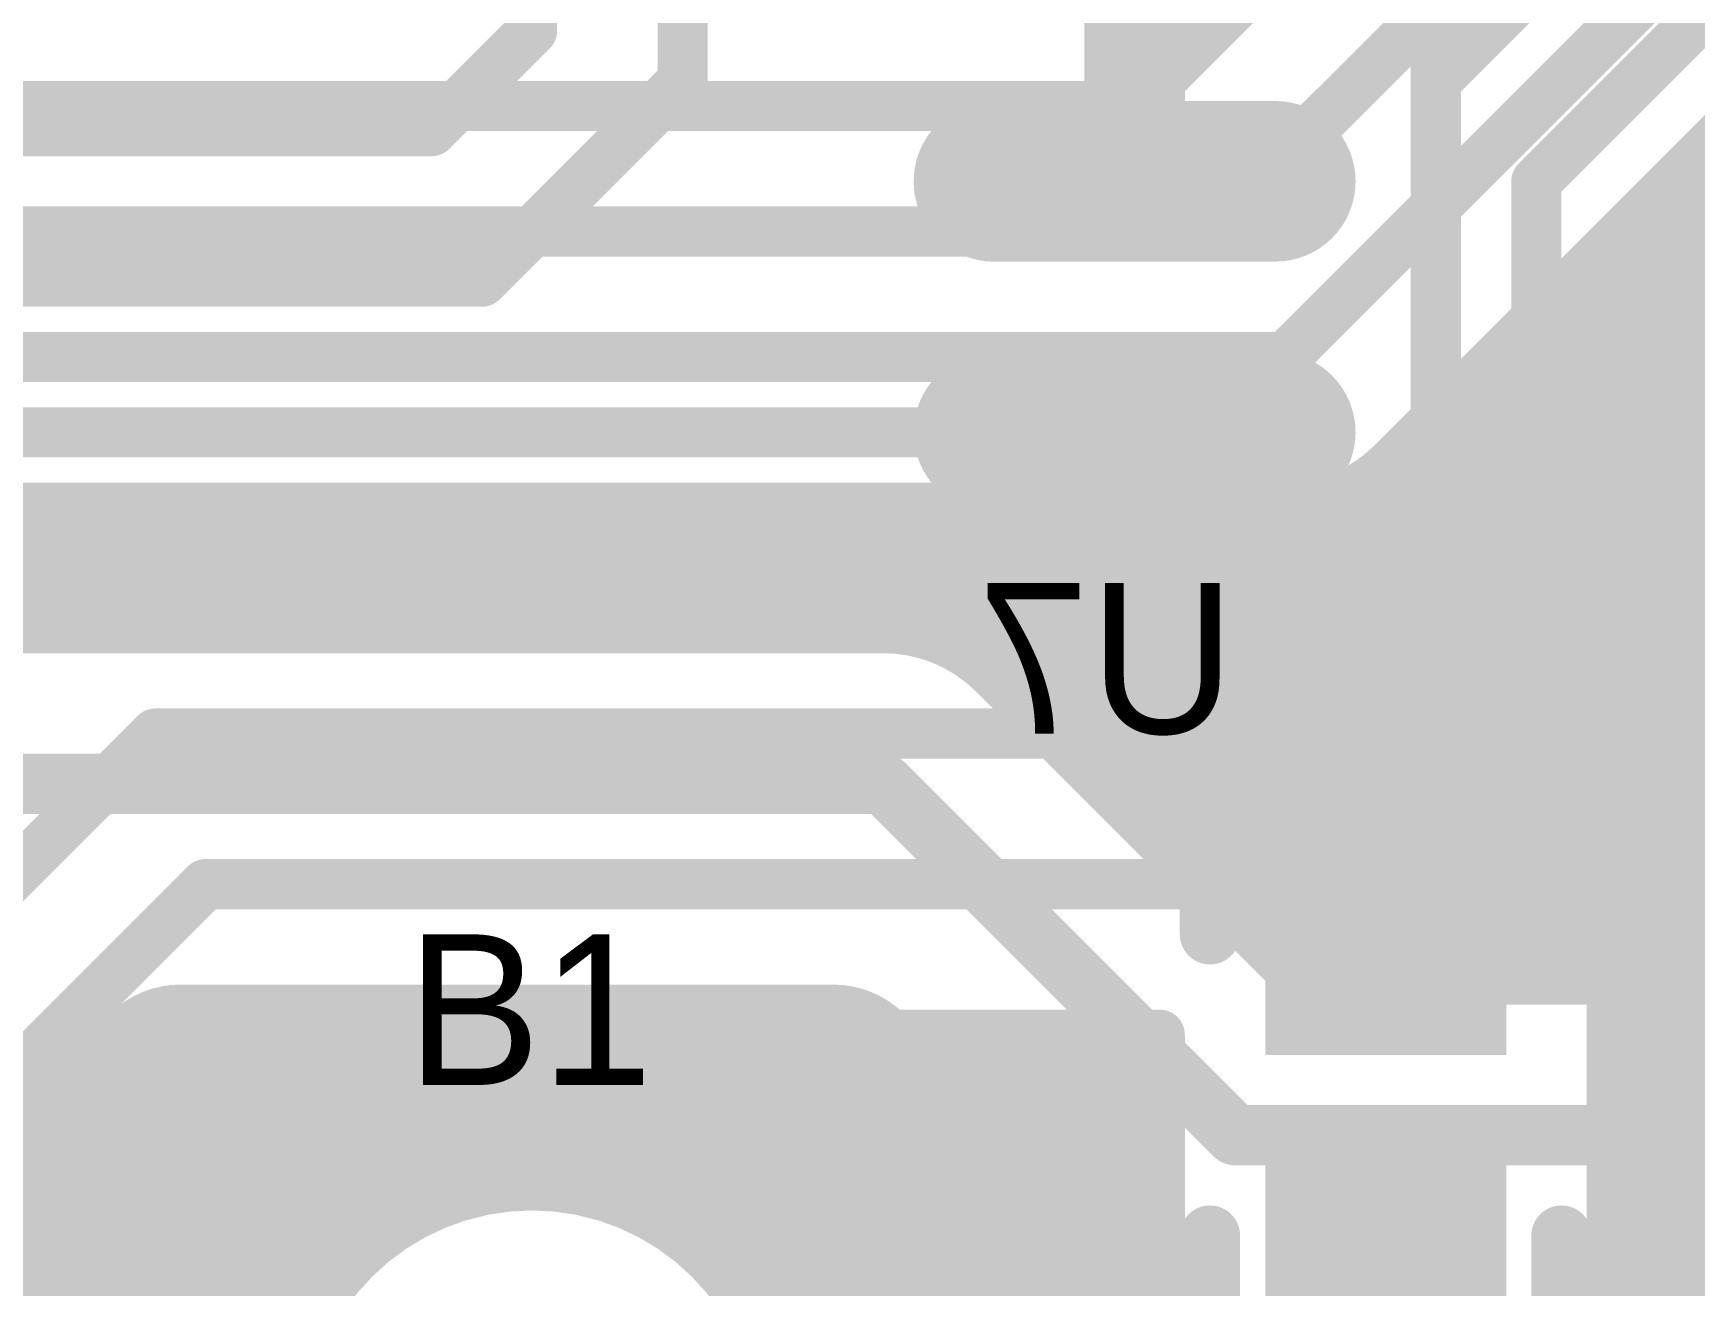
# Model space of a CAD drawing. Header units: millimetres. Extents: x 1.9 to 5.81, y 3 to 5.61.
# Drawn here: x 4.6807 to 5.0115, y 3.91 to 4.1595 of the extents above; entities that cross this region are included whole.
import ezdxf

# ---------------------------------------------------------------- set-up
doc = ezdxf.new("R2010")
doc.units = ezdxf.units.MM
doc.header["$MEASUREMENT"] = 0
for name, color, linetype in [('BottomLayer', 5, 'Continuous'), ('BottomOverlay', 54, 'Continuous'), ('BottomPaste', 16, 'Continuous'), ('BottomSolder', 6, 'Continuous'), ('MultiLayer', 9, 'Continuous'), ('TopLayer', 1, 'Continuous'), ('TopOverlay', 2, 'Continuous'), ('TopSolder', 216, 'Continuous')]:
    doc.layers.add(name, color=color, linetype=linetype)

msp = doc.modelspace()

# ---------------------------------------------------------------- linework, layer by layer
at = {"layer": 'BottomLayer'}
for points, const_width in [([(4.78, 4.16), (4.78, 4.2)], 0.01), ([(4.81, 4.15), (4.81, 4.19)], 0.01), ([(4.96, 4.15), (5, 4.19)], 0.01), ([(4.9, 4.13), (4.9, 4.18)], 0.02), ([(4.98, 4.13), (5.025, 4.175)], 0.01), ([(4.76, 4.14), (4.78, 4.16)], 0.01), ([(5, 4.11), (5.05, 4.16)], 0.01), ([(4.77, 4.11), (4.81, 4.15)], 0.01), ([(4.96, 4.06), (4.96, 4.15)], 0.01), ([(4.23, 4.14), (4.76, 4.14)], 0.01), ([(4.928, 4.13), (4.872, 4.13)], 0.024), ([(4.98, 4.04), (4.98, 4.13)], 0.01), ([(4.195, 4.11), (4.77, 4.11)], 0.01), ([(5, 4.025), (5, 4.11)], 0.01), ([(4.928, 4.08), (4.872, 4.08)], 0.024), ([(4.26, 4.08), (4.9, 4.08)], 0.01), ([(4.9485, 4.0485), (4.96, 4.06)], 0.01), ([(4.26, 4.0485), (4.9485, 4.0485)], 0.01), ([(4.96, 4.02), (4.98, 4.04)], 0.01), ([(4.965, 3.99), (5, 4.025)], 0.01), ([(4.515, 3.83), (4.705, 4.02)], 0.01), ([(4.705, 4.02), (4.96, 4.02)], 0.01), ([(5.015, 3.98), (5.045, 4.01)], 0.02), ([(4.995, 3.97757), (5.01732, 3.99989)], 0.01), ([(5.01, 3.726), (5.01, 3.99257)], 0.01), ([(4.44, 3.715), (4.715, 3.99)], 0.01), ([(4.715, 3.99), (4.965, 3.99)], 0.01), ([(5.00743, 3.99), (5.045, 3.99)], 0.01), ([(5, 3.726), (5, 3.98257)], 0.01), ([(4.99743, 3.98), (5.045, 3.98)], 0.01), ([(4.995, 3.965), (4.995, 3.97757)], 0.01), ([(4.995, 3.97), (5.045, 3.97)], 0.01), ([(4.995, 3.935), (4.995, 3.965)], 0.01), ([(4.995, 3.935), (4.995, 3.965)], 0.01), ([(4.48346, 3.71604), (4.72743, 3.96)], 0.01), ([(4.72743, 3.96), (4.905, 3.96)], 0.01), ([(4.72743, 3.96), (4.905, 3.96)], 0.01), ([(4.73, 3.88), (4.73, 3.96)], 0.01), ([(4.74, 3.91), (4.74, 3.96)], 0.01), ([(4.75, 3.92), (4.75, 3.96)], 0.01), ([(4.76, 3.92583), (4.76, 3.96)], 0.01), ([(4.77, 3.92899), (4.77, 3.96)], 0.01), ([(4.78, 3.93), (4.78, 3.96)], 0.01), ([(4.79, 3.92899), (4.79, 3.96)], 0.01), ([(4.8, 3.92583), (4.8, 3.96)], 0.01), ([(4.81, 3.92), (4.81, 3.96)], 0.01), ([(4.82, 3.91), (4.82, 3.96)], 0.01), ([(4.83, 3.88), (4.83, 3.96)], 0.01), ([(4.84, 3.69884), (4.84, 3.96)], 0.01), ([(4.85, 3.70884), (4.85, 3.96)], 0.01), ([(4.86, 3.71869), (4.86, 3.96)], 0.01), ([(4.87, 3.72434), (4.87, 3.96)], 0.01), ([(4.88, 3.89062), (4.88, 3.96)], 0.01), ([(4.89, 3.90354), (4.89, 3.96)], 0.01), ([(4.9, 3.91031), (4.9, 3.96)], 0.01), ([(4.905, 3.935), (4.905, 3.96)], 0.01), ([(4.905, 3.935), (4.905, 3.96)], 0.01), ([(4.995, 3.96), (5.1505, 3.96)], 0.01), ([(4.72, 3.666), (4.72, 3.95257)], 0.01), ([(4.71743, 3.95), (4.905, 3.95)], 0.01), ([(4.995, 3.95), (5.1605, 3.95)], 0.01), ([(4.71, 3.666), (4.71, 3.94257)], 0.01), ([(4.70743, 3.94), (4.905, 3.94)], 0.01), ([(4.995, 3.94), (5.1705, 3.94)], 0.01), ([(4.7, 3.666), (4.7, 3.93257)], 0.01), ([(4.905, 3.91243), (4.905, 3.935)], 0.01), ([(4.995, 3.875), (4.995, 3.935)], 0.01), ([(4.69743, 3.93), (4.78, 3.93)], 0.01), ([(4.78, 3.93), (4.905, 3.93)], 0.01), ([(4.995, 3.93), (5.1805, 3.93)], 0.01), ([(4.69, 3.66559), (4.69, 3.92257)], 0.01), ([(4.95, 3.9), (4.95, 3.92)], 0.02), ([(4.68743, 3.92), (4.75, 3.92)], 0.01), ([(4.81, 3.92), (4.905, 3.92)], 0.01), ([(4.995, 3.92), (5.1905, 3.92)], 0.01), ([(4.68, 3.82062), (4.68, 3.91257)], 0.01), ([(4.67743, 3.91), (4.74, 3.91)], 0.01), ([(4.82, 3.91), (4.89938, 3.91)], 0.01), ([(4.995, 3.91), (5.20197, 3.91)], 0.01)]:
    msp.add_lwpolyline(points, dxfattribs=dict(at, const_width=const_width))
for points, const_width in [([(4.7775, 4.16, 1), (4.7825, 4.16, 1)], 0.005), ([(4.7775, 4.16, 1), (4.7825, 4.16, 1)], 0.005), ([(4.8075, 4.15, 1), (4.8125, 4.15, 1)], 0.005), ([(4.8075, 4.15, 1), (4.8125, 4.15, 1)], 0.005), ([(4.9575, 4.15, 1), (4.9625, 4.15, 1)], 0.005), ([(4.9575, 4.15, 1), (4.9625, 4.15, 1)], 0.005), ([(4.7575, 4.14, 1), (4.7625, 4.14, 1)], 0.005), ([(4.7575, 4.14, 1), (4.7625, 4.14, 1)], 0.005), ([(4.866, 4.13, 1), (4.878, 4.13, 1)], 0.012), ([(4.895, 4.13, 1), (4.905, 4.13, 1)], 0.01), ([(4.922, 4.13, 1), (4.934, 4.13, 1)], 0.012), ([(4.9775, 4.13, 1), (4.9825, 4.13, 1)], 0.005), ([(4.9775, 4.13, 1), (4.9825, 4.13, 1)], 0.005), ([(4.7675, 4.11, 1), (4.7725, 4.11, 1)], 0.005), ([(4.7675, 4.11, 1), (4.7725, 4.11, 1)], 0.005), ([(4.9975, 4.11, 1), (5.0025, 4.11, 1)], 0.005), ([(4.9975, 4.11, 1), (5.0025, 4.11, 1)], 0.005), ([(4.866, 4.08, 1), (4.878, 4.08, 1)], 0.012), ([(4.922, 4.08, 1), (4.934, 4.08, 1)], 0.012), ([(4.8975, 4.08, 1), (4.9025, 4.08, 1)], 0.005), ([(4.9575, 4.06, 1), (4.9625, 4.06, 1)], 0.005), ([(4.9575, 4.06, 1), (4.9625, 4.06, 1)], 0.005), ([(4.946, 4.0485, 1), (4.951, 4.0485, 1)], 0.005), ([(4.946, 4.0485, 1), (4.951, 4.0485, 1)], 0.005), ([(4.9775, 4.04, 1), (4.9825, 4.04, 1)], 0.005), ([(4.9775, 4.04, 1), (4.9825, 4.04, 1)], 0.005), ([(4.9975, 4.025, 1), (5.0025, 4.025, 1)], 0.005), ([(4.9975, 4.025, 1), (5.0025, 4.025, 1)], 0.005), ([(4.7025, 4.02, 1), (4.7075, 4.02, 1)], 0.005), ([(4.7025, 4.02, 1), (4.7075, 4.02, 1)], 0.005), ([(4.9575, 4.02, 1), (4.9625, 4.02, 1)], 0.005), ([(4.9575, 4.02, 1), (4.9625, 4.02, 1)], 0.005), ([(5.005, 3.98, 1), (5.025, 3.98, 1)], 0.02), ([(5.0075, 3.99257, 1), (5.0125, 3.99257, 1)], 0.005), ([(4.7125, 3.99, 1), (4.7175, 3.99, 1)], 0.005), ([(4.7125, 3.99, 1), (4.7175, 3.99, 1)], 0.005), ([(4.9625, 3.99, 1), (4.9675, 3.99, 1)], 0.005), ([(4.9625, 3.99, 1), (4.9675, 3.99, 1)], 0.005), ([(5.00493, 3.99, 1), (5.00993, 3.99, 1)], 0.005), ([(4.9975, 3.98257, 1), (5.0025, 3.98257, 1)], 0.005), ([(5.01, 3.98, 1), (5.02, 3.98, 1)], 0.01), ([(4.99493, 3.98, 1), (4.99993, 3.98, 1)], 0.005), ([(4.9925, 3.97757, 1), (4.9975, 3.97757, 1)], 0.005), ([(4.9925, 3.97757, 1), (4.9975, 3.97757, 1)], 0.005), ([(4.9925, 3.97, 1), (4.9975, 3.97, 1)], 0.005), ([(4.9925, 3.965, 1), (4.9975, 3.965, 1)], 0.005), ([(4.9925, 3.965, 1), (4.9975, 3.965, 1)], 0.005), ([(4.9925, 3.965, 1), (4.9975, 3.965, 1)], 0.005), ([(4.72493, 3.96, 1), (4.72993, 3.96, 1)], 0.005), ([(4.72493, 3.96, 1), (4.72993, 3.96, 1)], 0.005), ([(4.72493, 3.96, 1), (4.72993, 3.96, 1)], 0.005), ([(4.7275, 3.96, 1), (4.7325, 3.96, 1)], 0.005), ([(4.7375, 3.96, 1), (4.7425, 3.96, 1)], 0.005), ([(4.7475, 3.96, 1), (4.7525, 3.96, 1)], 0.005), ([(4.7575, 3.96, 1), (4.7625, 3.96, 1)], 0.005), ([(4.7675, 3.96, 1), (4.7725, 3.96, 1)], 0.005), ([(4.7775, 3.96, 1), (4.7825, 3.96, 1)], 0.005), ([(4.7875, 3.96, 1), (4.7925, 3.96, 1)], 0.005), ([(4.7975, 3.96, 1), (4.8025, 3.96, 1)], 0.005), ([(4.8075, 3.96, 1), (4.8125, 3.96, 1)], 0.005), ([(4.8175, 3.96, 1), (4.8225, 3.96, 1)], 0.005), ([(4.8275, 3.96, 1), (4.8325, 3.96, 1)], 0.005), ([(4.8375, 3.96, 1), (4.8425, 3.96, 1)], 0.005), ([(4.8475, 3.96, 1), (4.8525, 3.96, 1)], 0.005), ([(4.8575, 3.96, 1), (4.8625, 3.96, 1)], 0.005), ([(4.8675, 3.96, 1), (4.8725, 3.96, 1)], 0.005), ([(4.8775, 3.96, 1), (4.8825, 3.96, 1)], 0.005), ([(4.8875, 3.96, 1), (4.8925, 3.96, 1)], 0.005), ([(4.8975, 3.96, 1), (4.9025, 3.96, 1)], 0.005), ([(4.9025, 3.96, 1), (4.9075, 3.96, 1)], 0.005), ([(4.9025, 3.96, 1), (4.9075, 3.96, 1)], 0.005), ([(4.9025, 3.96, 1), (4.9075, 3.96, 1)], 0.005), ([(4.9025, 3.96, 1), (4.9075, 3.96, 1)], 0.005), ([(4.9925, 3.96, 1), (4.9975, 3.96, 1)], 0.005), ([(4.7175, 3.95257, 1), (4.7225, 3.95257, 1)], 0.005), ([(4.71493, 3.95, 1), (4.71993, 3.95, 1)], 0.005), ([(4.9025, 3.95, 1), (4.9075, 3.95, 1)], 0.005), ([(4.9925, 3.95, 1), (4.9975, 3.95, 1)], 0.005), ([(4.7075, 3.94257, 1), (4.7125, 3.94257, 1)], 0.005), ([(4.70493, 3.94, 1), (4.70993, 3.94, 1)], 0.005), ([(4.9025, 3.94, 1), (4.9075, 3.94, 1)], 0.005), ([(4.9925, 3.94, 1), (4.9975, 3.94, 1)], 0.005), ([(4.6975, 3.93257, 1), (4.7025, 3.93257, 1)], 0.005), ([(4.9025, 3.935, 1), (4.9075, 3.935, 1)], 0.005), ([(4.9025, 3.935, 1), (4.9075, 3.935, 1)], 0.005), ([(4.9025, 3.935, 1), (4.9075, 3.935, 1)], 0.005), ([(4.9925, 3.935, 1), (4.9975, 3.935, 1)], 0.005), ([(4.9925, 3.935, 1), (4.9975, 3.935, 1)], 0.005), ([(4.9925, 3.935, 1), (4.9975, 3.935, 1)], 0.005), ([(4.69493, 3.93, 1), (4.69993, 3.93, 1)], 0.005), ([(4.83, 3.88, 1), (4.73, 3.88, 1)], 0.01), ([(4.7675, 3.92899, 1), (4.7725, 3.92899, 1)], 0.005), ([(4.7775, 3.93, 1), (4.7825, 3.93, 1)], 0.005), ([(4.7775, 3.93, 1), (4.7825, 3.93, 1)], 0.005), ([(4.7775, 3.93, 1), (4.7825, 3.93, 1)], 0.005), ([(4.7875, 3.92899, 1), (4.7925, 3.92899, 1)], 0.005), ([(4.9025, 3.93, 1), (4.9075, 3.93, 1)], 0.005), ([(4.9925, 3.93, 1), (4.9975, 3.93, 1)], 0.005), ([(4.7575, 3.92583, 1), (4.7625, 3.92583, 1)], 0.005), ([(4.7975, 3.92583, 1), (4.8025, 3.92583, 1)], 0.005), ([(4.6875, 3.92257, 1), (4.6925, 3.92257, 1)], 0.005), ([(4.945, 3.92, 1), (4.955, 3.92, 1)], 0.01), ([(4.68493, 3.92, 1), (4.68993, 3.92, 1)], 0.005), ([(4.7475, 3.92, 1), (4.7525, 3.92, 1)], 0.005), ([(4.7475, 3.92, 1), (4.7525, 3.92, 1)], 0.005), ([(4.8075, 3.92, 1), (4.8125, 3.92, 1)], 0.005), ([(4.8075, 3.92, 1), (4.8125, 3.92, 1)], 0.005), ([(4.9025, 3.92, 1), (4.9075, 3.92, 1)], 0.005), ([(4.9925, 3.92, 1), (4.9975, 3.92, 1)], 0.005), ([(4.6775, 3.91257, 1), (4.6825, 3.91257, 1)], 0.005), ([(4.9025, 3.91243, 1), (4.9075, 3.91243, 1)], 0.005), ([(4.9025, 3.91243, 1), (4.9075, 3.91243, 1)], 0.005), ([(4.67493, 3.91, 1), (4.67993, 3.91, 1)], 0.005), ([(4.7375, 3.91, 1), (4.7425, 3.91, 1)], 0.005), ([(4.7375, 3.91, 1), (4.7425, 3.91, 1)], 0.005), ([(4.8175, 3.91, 1), (4.8225, 3.91, 1)], 0.005), ([(4.8175, 3.91, 1), (4.8225, 3.91, 1)], 0.005), ([(4.89688, 3.91, 1), (4.90188, 3.91, 1)], 0.005), ([(4.8975, 3.91031, 1), (4.9025, 3.91031, 1)], 0.005), ([(4.9925, 3.91, 1), (4.9975, 3.91, 1)], 0.005)]:
    msp.add_lwpolyline(points, format="xyb", close=True, dxfattribs=dict(at, const_width=const_width))
at = {"layer": 'BottomLayer', "const_width": 0.01}
msp.add_lwpolyline([(4.96475, 3.86525, -1.81283), (4.905, 3.91243)], format="xyb", dxfattribs=at)
at = {"layer": 'BottomLayer'}
for points in [[(4.93, 4), (4.93, 3.96), (4.97, 4), (4.97, 3.96)], [(4.93, 3.94), (4.93, 3.9), (4.97, 3.94), (4.97, 3.9)]]:
    msp.add_solid(points, dxfattribs=at)
at = {"layer": 'BottomOverlay'}
for points, const_width in [([(4.96, 4.055), (4.96, 4.255)], 0.01), ([(4.96, 4.055), (4.985, 4.055)], 0.01), ([(4.915, 3.98), (4.915, 4.015)], 0.012), ([(4.915, 4.015), (4.985, 4.015)], 0.012), ([(4.985, 3.98), (4.985, 4.015)], 0.012), ([(4.915, 3.885), (4.915, 3.92)], 0.012), ([(4.985, 3.885), (4.985, 3.92)], 0.012)]:
    msp.add_lwpolyline(points, dxfattribs=dict(at, const_width=const_width))
at = {"layer": 'BottomOverlay', "const_width": 0.01}
msp.add_lwpolyline([(4.985, 4.055, -1), (5.035, 4.055)], format="xyb", dxfattribs=at)
at = {"layer": 'BottomOverlay'}
for points, const_width in [([(4.9575, 4.055, 1), (4.9625, 4.055, 1)], 0.005), ([(4.9575, 4.055, 1), (4.9625, 4.055, 1)], 0.005), ([(4.9825, 4.055, 1), (4.9875, 4.055, 1)], 0.005), ([(4.9825, 4.055, 1), (4.9875, 4.055, 1)], 0.005), ([(4.912, 4.015, 1), (4.918, 4.015, 1)], 0.006), ([(4.912, 4.015, 1), (4.918, 4.015, 1)], 0.006), ([(4.982, 4.015, 1), (4.988, 4.015, 1)], 0.006), ([(4.982, 4.015, 1), (4.988, 4.015, 1)], 0.006), ([(4.912, 3.98, 1), (4.918, 3.98, 1)], 0.006), ([(4.982, 3.98, 1), (4.988, 3.98, 1)], 0.006), ([(4.912, 3.92, 1), (4.918, 3.92, 1)], 0.006), ([(4.982, 3.92, 1), (4.988, 3.92, 1)], 0.006)]:
    msp.add_lwpolyline(points, format="xyb", close=True, dxfattribs=dict(at, const_width=const_width))
at = {"layer": 'BottomPaste', "const_width": 0.024}
for points in [[(4.928, 4.13), (4.872, 4.13)], [(4.928, 4.13), (4.872, 4.13)], [(4.928, 4.08), (4.872, 4.08)], [(4.928, 4.08), (4.872, 4.08)]]:
    msp.add_lwpolyline(points, dxfattribs=at)
at = {"layer": 'BottomPaste', "const_width": 0.012}
for points in [[(4.866, 4.13, 1), (4.878, 4.13, 1)], [(4.866, 4.13, 1), (4.878, 4.13, 1)], [(4.922, 4.13, 1), (4.934, 4.13, 1)], [(4.922, 4.13, 1), (4.934, 4.13, 1)], [(4.866, 4.08, 1), (4.878, 4.08, 1)], [(4.866, 4.08, 1), (4.878, 4.08, 1)], [(4.922, 4.08, 1), (4.934, 4.08, 1)], [(4.922, 4.08, 1), (4.934, 4.08, 1)]]:
    msp.add_lwpolyline(points, format="xyb", close=True, dxfattribs=at)
at = {"layer": 'BottomPaste'}
for points in [[(4.93, 4), (4.93, 3.96), (4.97, 4), (4.97, 3.96)], [(4.93, 4), (4.93, 3.96), (4.97, 4), (4.97, 3.96)], [(4.93, 3.94), (4.93, 3.9), (4.97, 3.94), (4.97, 3.9)], [(4.93, 3.94), (4.93, 3.9), (4.97, 3.94), (4.97, 3.9)]]:
    msp.add_solid(points, dxfattribs=at)
at = {"layer": 'BottomSolder', "const_width": 0.032}
for points in [[(4.928, 4.13), (4.872, 4.13)], [(4.928, 4.13), (4.872, 4.13)], [(4.928, 4.08), (4.872, 4.08)], [(4.928, 4.08), (4.872, 4.08)]]:
    msp.add_lwpolyline(points, dxfattribs=at)
at = {"layer": 'BottomSolder'}
for points, const_width in [([(4.864, 4.13, 1), (4.88, 4.13, 1)], 0.016), ([(4.864, 4.13, 1), (4.88, 4.13, 1)], 0.016), ([(4.92, 4.13, 1), (4.936, 4.13, 1)], 0.016), ([(4.92, 4.13, 1), (4.936, 4.13, 1)], 0.016), ([(4.864, 4.08, 1), (4.88, 4.08, 1)], 0.016), ([(4.864, 4.08, 1), (4.88, 4.08, 1)], 0.016), ([(4.92, 4.08, 1), (4.936, 4.08, 1)], 0.016), ([(4.92, 4.08, 1), (4.936, 4.08, 1)], 0.016), ([(5.003, 3.98, 1), (5.027, 3.98, 1)], 0.024), ([(5.003, 3.98, 1), (5.027, 3.98, 1)], 0.024)]:
    msp.add_lwpolyline(points, format="xyb", close=True, dxfattribs=dict(at, const_width=const_width))
for points in [[(4.926, 4.004), (4.926, 3.956), (4.974, 4.004), (4.974, 3.956)], [(4.926, 4.004), (4.926, 3.956), (4.974, 4.004), (4.974, 3.956)], [(4.926, 3.944), (4.926, 3.896), (4.974, 3.944), (4.974, 3.896)], [(4.926, 3.944), (4.926, 3.896), (4.974, 3.944), (4.974, 3.896)]]:
    msp.add_solid(points, dxfattribs=at)
at = {"layer": 'MultiLayer', "const_width": 0.02}
msp.add_lwpolyline([(5.005, 3.98, 1), (5.025, 3.98, 1)], format="xyb", close=True, dxfattribs=at)
at = {"layer": 'TopLayer'}
for points, const_width in [([(4.9, 4.145), (5.07, 4.315)], 0.01), ([(4.915, 4.12), (5.095, 4.3)], 0.01), ([(4.93, 4.095), (5.12, 4.285)], 0.01), ([(4.95123, 4.0738), (5.1412, 4.26377)], 0.01), ([(5.015, 4.03), (5.09, 4.105)], 0.12), ([(4.25, 4.145), (4.9, 4.145)], 0.01), ([(5.01, 4.0961), (5.01, 4.13257)], 0.01), ([(5.00743, 4.13), (5.205, 4.13)], 0.01), ([(5, 4.08775), (5, 4.12257)], 0.01), ([(4.26, 4.12), (4.915, 4.12)], 0.01), ([(4.99743, 4.12), (5.205, 4.12)], 0.01), ([(4.99, 4.07291), (4.99, 4.11257)], 0.01), ([(4.98743, 4.11), (5.205, 4.11)], 0.01), ([(4.98, 3.971), (4.98, 4.10257)], 0.01), ([(4.97743, 4.1), (5.01709, 4.1)], 0.01), ([(4.27, 4.095), (4.93, 4.095)], 0.01), ([(4.97, 3.971), (4.97, 4.09257)], 0.01), ([(4.96743, 4.09), (5.00225, 4.09)], 0.01), ([(4.96, 3.971), (4.96, 4.08257)], 0.01), ([(4.95743, 4.08), (4.9939, 4.08)], 0.01), ([(4.95, 3.971), (4.95, 4.07264)], 0.01), ([(4.94658, 4.07), (4.98877, 4.07)], 0.01), ([(4.28243, 4.065), (4.93, 4.065)], 0.01), ([(4.68, 4.041), (4.68, 4.065)], 0.01), ([(4.69, 4.041), (4.69, 4.065)], 0.01), ([(4.7, 4.041), (4.7, 4.065)], 0.01), ([(4.71, 4.041), (4.71, 4.065)], 0.01), ([(4.72, 4.041), (4.72, 4.065)], 0.01), ([(4.73, 4.041), (4.73, 4.065)], 0.01), ([(4.74, 4.041), (4.74, 4.065)], 0.01), ([(4.75, 4.041), (4.75, 4.065)], 0.01), ([(4.76, 4.041), (4.76, 4.065)], 0.01), ([(4.77, 4.041), (4.77, 4.065)], 0.01), ([(4.78, 4.041), (4.78, 4.065)], 0.01), ([(4.79, 4.041), (4.79, 4.065)], 0.01), ([(4.8, 4.041), (4.8, 4.065)], 0.01), ([(4.81, 4.041), (4.81, 4.065)], 0.01), ([(4.82, 4.041), (4.82, 4.065)], 0.01), ([(4.83, 4.041), (4.83, 4.065)], 0.01), ([(4.84, 4.041), (4.84, 4.065)], 0.01), ([(4.85, 4.041), (4.85, 4.065)], 0.01), ([(4.86, 4.03934), (4.86, 4.065)], 0.01), ([(4.87, 4.03369), (4.87, 4.065)], 0.01), ([(4.88, 4.02384), (4.88, 4.065)], 0.01), ([(4.89, 4.01384), (4.89, 4.065)], 0.01), ([(4.9, 4.00384), (4.9, 4.065)], 0.01), ([(4.91, 3.99384), (4.91, 4.065)], 0.01), ([(4.92, 3.98384), (4.92, 4.065)], 0.01), ([(4.93, 3.97384), (4.93, 4.065)], 0.01), ([(4.94, 3.971), (4.94, 4.06672)], 0.01), ([(4.27743, 4.06), (4.98592, 4.06)], 0.01), ([(4.99, 4.05), (5.04, 4.05)], 0.02), ([(4.65062, 4.05), (4.985, 4.05)], 0.01), ([(4.66262, 4.041), (4.85, 4.041)], 0.01), ([(4.85781, 4.04), (4.98592, 4.04)], 0.01), ([(4.87194, 4.0319), (4.93284, 3.971)], 0.01), ([(4.87384, 4.03), (4.98877, 4.03)], 0.01), ([(4.99, 3.971), (4.99, 4.02709)], 0.01), ([(4.88384, 4.02), (4.9939, 4.02)], 0.01), ([(5, 3.971), (5, 4.01225)], 0.01), ([(4.63, 4.01), (4.85, 4.01)], 0.012), ([(4.85, 4.01), (4.92, 3.94)], 0.012), ([(4.89384, 4.01), (5.00225, 4.01)], 0.01), ([(5.01, 3.971), (5.01, 4.0039)], 0.01), ([(4.90384, 4), (5.01709, 4)], 0.01), ([(4.91384, 3.99), (5.0864, 3.99)], 0.01), ([(4.92384, 3.98), (5.0764, 3.98)], 0.01), ([(4.93284, 3.971), (5.0674, 3.971)], 0.01), ([(4.64, 3.88), (4.71, 3.95)], 0.04), ([(4.71, 3.95), (4.84, 3.95)], 0.04), ([(4.84, 3.95), (4.92, 3.87)], 0.04), ([(4.92, 3.94), (5.08024, 3.94)], 0.012)]:
    msp.add_lwpolyline(points, dxfattribs=dict(at, const_width=const_width))
for points, const_width in [([(4.8975, 4.145, 1), (4.9025, 4.145, 1)], 0.005), ([(4.8975, 4.145, 1), (4.9025, 4.145, 1)], 0.005), ([(5.0075, 4.13257, 1), (5.0125, 4.13257, 1)], 0.005), ([(5.00493, 4.13, 1), (5.00993, 4.13, 1)], 0.005), ([(4.9975, 4.12257, 1), (5.0025, 4.12257, 1)], 0.005), ([(4.9125, 4.12, 1), (4.9175, 4.12, 1)], 0.005), ([(4.9125, 4.12, 1), (4.9175, 4.12, 1)], 0.005), ([(4.99493, 4.12, 1), (4.99993, 4.12, 1)], 0.005), ([(4.9875, 4.11257, 1), (4.9925, 4.11257, 1)], 0.005), ([(4.98493, 4.11, 1), (4.98993, 4.11, 1)], 0.005), ([(5.095, 4.05, 1), (4.985, 4.05, 1)], 0.01), ([(4.9775, 4.10257, 1), (4.9825, 4.10257, 1)], 0.005), ([(4.97493, 4.1, 1), (4.97993, 4.1, 1)], 0.005), ([(4.9275, 4.095, 1), (4.9325, 4.095, 1)], 0.005), ([(4.9275, 4.095, 1), (4.9325, 4.095, 1)], 0.005), ([(5.0075, 4.0961, 1), (5.0125, 4.0961, 1)], 0.005), ([(4.9675, 4.09257, 1), (4.9725, 4.09257, 1)], 0.005), ([(4.96493, 4.09, 1), (4.96993, 4.09, 1)], 0.005), ([(4.99975, 4.09, 1), (5.00475, 4.09, 1)], 0.005), ([(4.985, 4.03, 1), (5.045, 4.03, 1)], 0.06), ([(4.9975, 4.08775, 1), (5.0025, 4.08775, 1)], 0.005), ([(4.9575, 4.08257, 1), (4.9625, 4.08257, 1)], 0.005), ([(4.95493, 4.08, 1), (4.95993, 4.08, 1)], 0.005), ([(4.9914, 4.08, 1), (4.9964, 4.08, 1)], 0.005), ([(4.9475, 4.07264, 1), (4.9525, 4.07264, 1)], 0.005), ([(4.94871, 4.07379, 1), (4.95371, 4.07379, 1)], 0.005), ([(4.94873, 4.0738, 1), (4.95373, 4.0738, 1)], 0.005), ([(4.94873, 4.0738, 1), (4.95373, 4.0738, 1)], 0.005), ([(4.9875, 4.07291, 1), (4.9925, 4.07291, 1)], 0.005), ([(4.94408, 4.07, 1), (4.94908, 4.07, 1)], 0.005), ([(4.98627, 4.07, 1), (4.99127, 4.07, 1)], 0.005), ([(4.6775, 4.065, 1), (4.6825, 4.065, 1)], 0.005), ([(4.6875, 4.065, 1), (4.6925, 4.065, 1)], 0.005), ([(4.6975, 4.065, 1), (4.7025, 4.065, 1)], 0.005), ([(4.7075, 4.065, 1), (4.7125, 4.065, 1)], 0.005), ([(4.7175, 4.065, 1), (4.7225, 4.065, 1)], 0.005), ([(4.7275, 4.065, 1), (4.7325, 4.065, 1)], 0.005), ([(4.7375, 4.065, 1), (4.7425, 4.065, 1)], 0.005), ([(4.7475, 4.065, 1), (4.7525, 4.065, 1)], 0.005), ([(4.7575, 4.065, 1), (4.7625, 4.065, 1)], 0.005), ([(4.7675, 4.065, 1), (4.7725, 4.065, 1)], 0.005), ([(4.7775, 4.065, 1), (4.7825, 4.065, 1)], 0.005), ([(4.7875, 4.065, 1), (4.7925, 4.065, 1)], 0.005), ([(4.7975, 4.065, 1), (4.8025, 4.065, 1)], 0.005), ([(4.8075, 4.065, 1), (4.8125, 4.065, 1)], 0.005), ([(4.8175, 4.065, 1), (4.8225, 4.065, 1)], 0.005), ([(4.8275, 4.065, 1), (4.8325, 4.065, 1)], 0.005), ([(4.8375, 4.065, 1), (4.8425, 4.065, 1)], 0.005), ([(4.8475, 4.065, 1), (4.8525, 4.065, 1)], 0.005), ([(4.8575, 4.065, 1), (4.8625, 4.065, 1)], 0.005), ([(4.8675, 4.065, 1), (4.8725, 4.065, 1)], 0.005), ([(4.8775, 4.065, 1), (4.8825, 4.065, 1)], 0.005), ([(4.8875, 4.065, 1), (4.8925, 4.065, 1)], 0.005), ([(4.8975, 4.065, 1), (4.9025, 4.065, 1)], 0.005), ([(4.9075, 4.065, 1), (4.9125, 4.065, 1)], 0.005), ([(4.9175, 4.065, 1), (4.9225, 4.065, 1)], 0.005), ([(4.9275, 4.065, 1), (4.9325, 4.065, 1)], 0.005), ([(4.9275, 4.065, 1), (4.9325, 4.065, 1)], 0.005), ([(4.9275, 4.065, 1), (4.9325, 4.065, 1)], 0.005), ([(4.9275, 4.065, 1), (4.9325, 4.065, 1)], 0.005), ([(4.9375, 4.06672, 1), (4.9425, 4.06672, 1)], 0.005), ([(4.98342, 4.06, 1), (4.98842, 4.06, 1)], 0.005), ([(4.985, 4.05, 1), (4.995, 4.05, 1)], 0.01), ([(4.9825, 4.05, 1), (4.9875, 4.05, 1)], 0.005), ([(4.9825, 4.05, 1), (4.9875, 4.05, 1)], 0.005), ([(4.6775, 4.041, 1), (4.6825, 4.041, 1)], 0.005), ([(4.6875, 4.041, 1), (4.6925, 4.041, 1)], 0.005), ([(4.6975, 4.041, 1), (4.7025, 4.041, 1)], 0.005), ([(4.7075, 4.041, 1), (4.7125, 4.041, 1)], 0.005), ([(4.7175, 4.041, 1), (4.7225, 4.041, 1)], 0.005), ([(4.7275, 4.041, 1), (4.7325, 4.041, 1)], 0.005), ([(4.7375, 4.041, 1), (4.7425, 4.041, 1)], 0.005), ([(4.7475, 4.041, 1), (4.7525, 4.041, 1)], 0.005), ([(4.7575, 4.041, 1), (4.7625, 4.041, 1)], 0.005), ([(4.7675, 4.041, 1), (4.7725, 4.041, 1)], 0.005), ([(4.7775, 4.041, 1), (4.7825, 4.041, 1)], 0.005), ([(4.7875, 4.041, 1), (4.7925, 4.041, 1)], 0.005), ([(4.7975, 4.041, 1), (4.8025, 4.041, 1)], 0.005), ([(4.8075, 4.041, 1), (4.8125, 4.041, 1)], 0.005), ([(4.8175, 4.041, 1), (4.8225, 4.041, 1)], 0.005), ([(4.8275, 4.041, 1), (4.8325, 4.041, 1)], 0.005), ([(4.8375, 4.041, 1), (4.8425, 4.041, 1)], 0.005), ([(4.8475, 4.041, 1), (4.8525, 4.041, 1)], 0.005), ([(4.8475, 4.041, 1), (4.8525, 4.041, 1)], 0.005), ([(4.8475, 4.041, 1), (4.8525, 4.041, 1)], 0.005), ([(4.8475, 4.041, 1), (4.8525, 4.041, 1)], 0.005), ([(4.85531, 4.04, 1), (4.86031, 4.04, 1)], 0.005), ([(4.8575, 4.03934, 1), (4.8625, 4.03934, 1)], 0.005), ([(4.98342, 4.04, 1), (4.98842, 4.04, 1)], 0.005), ([(4.8675, 4.03369, 1), (4.8725, 4.03369, 1)], 0.005), ([(4.86942, 4.03192, 1), (4.87442, 4.03192, 1)], 0.005), ([(4.86944, 4.0319, 1), (4.87444, 4.0319, 1)], 0.005), ([(4.86944, 4.0319, 1), (4.87444, 4.0319, 1)], 0.005), ([(4.87134, 4.03, 1), (4.87634, 4.03, 1)], 0.005), ([(4.98627, 4.03, 1), (4.99127, 4.03, 1)], 0.005), ([(4.9875, 4.02709, 1), (4.9925, 4.02709, 1)], 0.005), ([(4.8775, 4.02384, 1), (4.8825, 4.02384, 1)], 0.005), ([(4.88134, 4.02, 1), (4.88634, 4.02, 1)], 0.005), ([(4.9914, 4.02, 1), (4.9964, 4.02, 1)], 0.005), ([(4.8875, 4.01384, 1), (4.8925, 4.01384, 1)], 0.005), ([(4.9975, 4.01225, 1), (5.0025, 4.01225, 1)], 0.005), ([(4.847, 4.01, 1), (4.853, 4.01, 1)], 0.006), ([(4.847, 4.01, 1), (4.853, 4.01, 1)], 0.006), ([(4.89134, 4.01, 1), (4.89634, 4.01, 1)], 0.005), ([(4.99975, 4.01, 1), (5.00475, 4.01, 1)], 0.005), ([(4.8975, 4.00384, 1), (4.9025, 4.00384, 1)], 0.005), ([(5.0075, 4.0039, 1), (5.0125, 4.0039, 1)], 0.005), ([(4.90134, 4, 1), (4.90634, 4, 1)], 0.005), ([(4.9075, 3.99384, 1), (4.9125, 3.99384, 1)], 0.005), ([(5.005, 3.98, 1), (5.025, 3.98, 1)], 0.02), ([(4.91134, 3.99, 1), (4.91634, 3.99, 1)], 0.005), ([(4.9175, 3.98384, 1), (4.9225, 3.98384, 1)], 0.005), ([(4.92134, 3.98, 1), (4.92634, 3.98, 1)], 0.005), ([(4.9275, 3.97384, 1), (4.9325, 3.97384, 1)], 0.005), ([(4.93034, 3.971, 1), (4.93534, 3.971, 1)], 0.005), ([(4.93034, 3.971, 1), (4.93534, 3.971, 1)], 0.005), ([(4.9375, 3.971, 1), (4.9425, 3.971, 1)], 0.005), ([(4.9475, 3.971, 1), (4.9525, 3.971, 1)], 0.005), ([(4.9575, 3.971, 1), (4.9625, 3.971, 1)], 0.005), ([(4.9675, 3.971, 1), (4.9725, 3.971, 1)], 0.005), ([(4.9775, 3.971, 1), (4.9825, 3.971, 1)], 0.005), ([(4.9875, 3.971, 1), (4.9925, 3.971, 1)], 0.005), ([(4.9975, 3.971, 1), (5.0025, 3.971, 1)], 0.005), ([(5.0075, 3.971, 1), (5.0125, 3.971, 1)], 0.005), ([(4.7, 3.95, 1), (4.72, 3.95, 1)], 0.02), ([(4.7, 3.95, 1), (4.72, 3.95, 1)], 0.02), ([(4.83, 3.95, 1), (4.85, 3.95, 1)], 0.02), ([(4.83, 3.95, 1), (4.85, 3.95, 1)], 0.02), ([(4.917, 3.94, 1), (4.923, 3.94, 1)], 0.006), ([(4.917, 3.94, 1), (4.923, 3.94, 1)], 0.006)]:
    msp.add_lwpolyline(points, format="xyb", close=True, dxfattribs=dict(at, const_width=const_width))
at = {"layer": 'TopLayer', "const_width": 0.01}
for points in [[(4.95123, 4.0738, -0.19906), (4.93, 4.065)], [(4.95121, 4.07379, -0.198912), (4.93, 4.065)], [(4.85, 4.041, -0.199163), (4.87194, 4.0319)], [(4.85, 4.041, -0.198912), (4.87192, 4.03192)]]:
    msp.add_lwpolyline(points, format="xyb", dxfattribs=at)
at = {"layer": 'TopOverlay', "const_width": 0.01}
for points in [[(4.53, 3.93), (4.73, 3.93)], [(4.73, 3.83), (4.73, 3.93)]]:
    msp.add_lwpolyline(points, dxfattribs=at)
at = {"layer": 'TopOverlay', "const_width": 0.005}
msp.add_lwpolyline([(4.7275, 3.93, 1), (4.7325, 3.93, 1)], format="xyb", close=True, dxfattribs=at)
msp.add_lwpolyline([(4.7275, 3.93, 1), (4.7325, 3.93, 1)], format="xyb", close=True, dxfattribs=at)
at = {"layer": 'TopSolder', "const_width": 0.024}
msp.add_lwpolyline([(5.003, 3.98, 1), (5.027, 3.98, 1)], format="xyb", close=True, dxfattribs=at)
msp.add_lwpolyline([(5.003, 3.98, 1), (5.027, 3.98, 1)], format="xyb", close=True, dxfattribs=at)

# ---------------------------------------------------------------- texts
at = {"layer": 'BottomOverlay', "text_generation_flag": 2}
msp.add_text('U7', height=0.03, rotation=360, dxfattribs=at).set_placement((4.92, 4.02))
at = {"layer": 'TopOverlay'}
msp.add_text('B1', height=0.03, dxfattribs=at).set_placement((4.755, 3.95))

doc.saveas('drawing.dxf')
